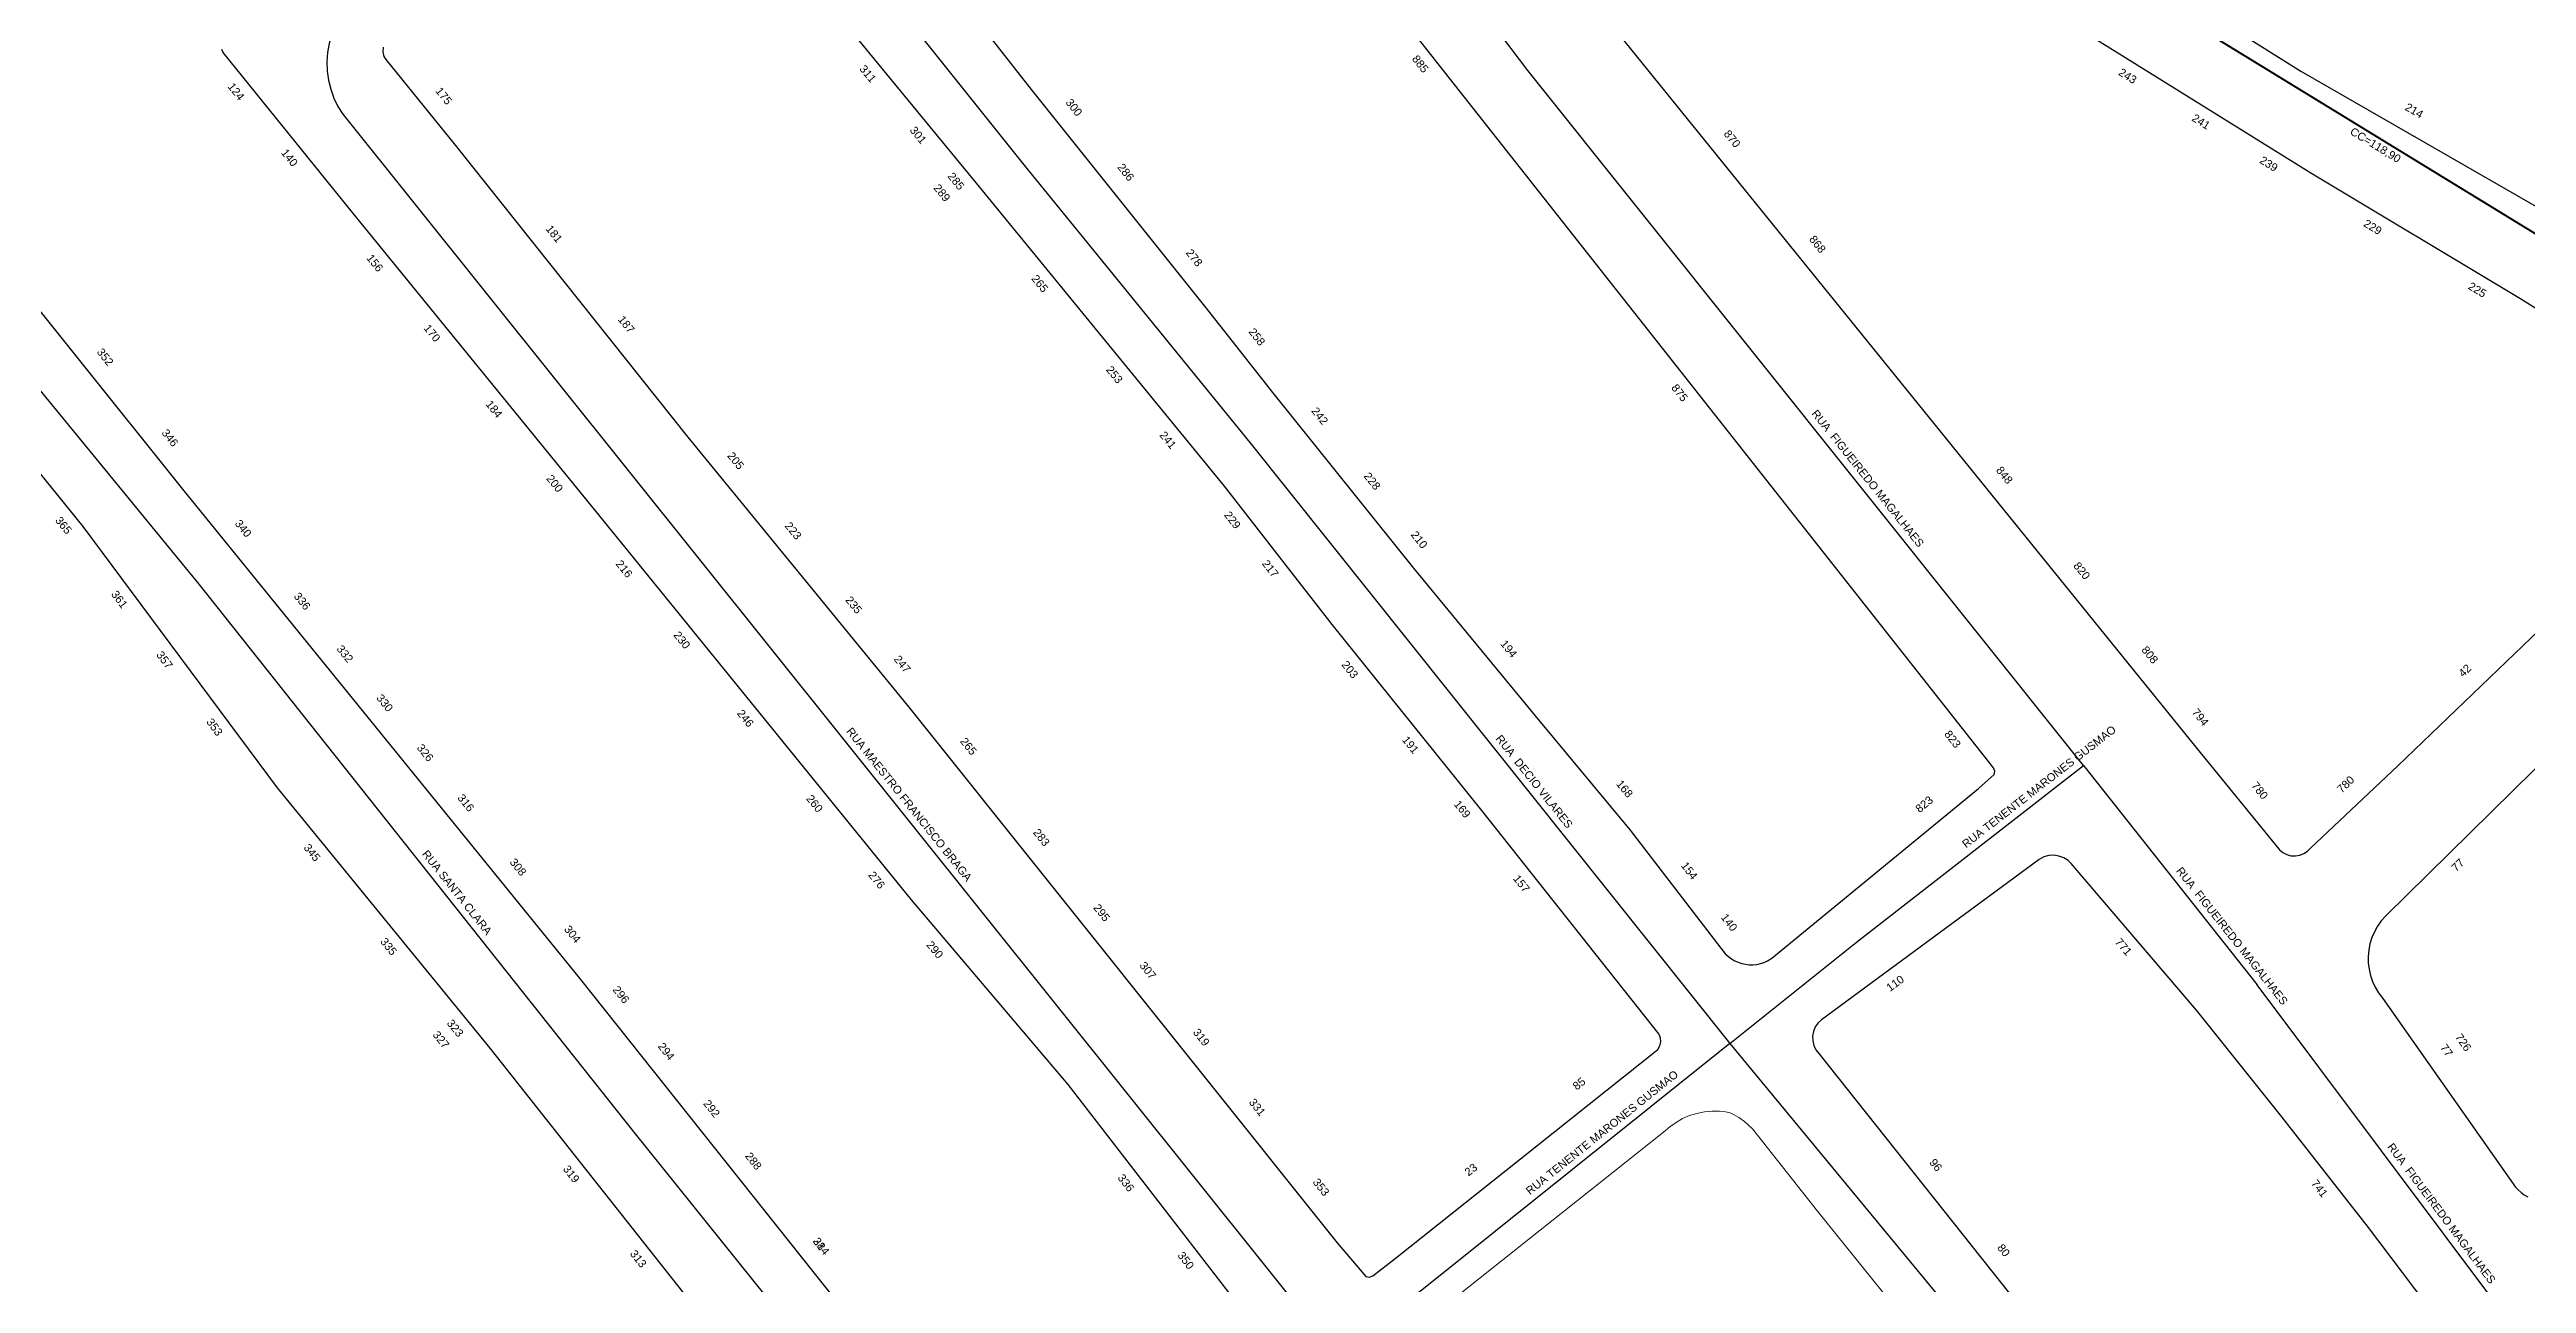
# Model space of a CAD drawing. Header units: millimetres. Extents: x 617751 to 636088, y 68402 to 77988.
# Drawn here: x 628909.4 to 629281.1, y 71843.8 to 72029 of the extents above; entities that cross this region are included whole.
import ezdxf

# ---------------------------------------------------------------- set-up
doc = ezdxf.new("R2010")
doc.units = ezdxf.units.MM
doc.header["$LTSCALE"] = 3
doc.header["$MEASUREMENT"] = 0
for name, color, linetype in [('ALINHAMENTO PREDIAL', 120, 'Continuous'), ('METRAGEM', 7, 'Continuous'), ('NOME LOGRADOURO', 252, 'Continuous'), ('NUMERAÇÃO', 7, 'Continuous'), ('OBRA DE ARTE', 190, 'Continuous')]:
    doc.layers.add(name, color=color, linetype=linetype)
doc.styles.add('ARIAL', font='arial.ttf')
doc.styles.get("Standard").update_dxf_attribs({"font": 'arial.ttf'})

msp = doc.modelspace()

# ---------------------------------------------------------------- linework, layer by layer
at = {"color": 1, "const_width": 0.3}
msp.add_lwpolyline([(629548.04, 71800.88), (629524.84, 71836.58), (629383.84, 71911.95, 0.057266), (629312.46, 71982.96), (629200.69, 72051.38), (629138.49, 72090.28), (629134.76, 72092.6)], format="xyb", dxfattribs=at)
at = {"layer": 'ALINHAMENTO PREDIAL'}
for points in [[(629131.4, 72098.43), (629247.26, 72025.71), (629287.65, 72002.51)], [(629131.4, 72098.43), (629247.26, 72025.71), (629287.65, 72002.51)], [(629131.4, 72098.43), (629247.26, 72025.71), (629287.65, 72002.51)], [(629126.25, 72054.34), (629231.53, 71924.26), (629244.06, 71908.84), (629244.58, 71908.43), (629245.16, 71908.13), (629245.8, 71907.96), (629246.46, 71907.93), (629247.11, 71908.03), (629247.72, 71908.27), (629248.28, 71908.63), (629248.74, 71909.1), (629261.83, 71921.45)], [(628959.86, 72027.44), (628970.29, 72014.53), (629005.18, 71970.76), (629038.36, 71930.23), (629102.63, 71849.87), (629106.96, 71844.8), (629107.47, 71844.7), (629108.02, 71844.91), (629111.37, 71847.5), (629130.14, 71862.48), (629150.77, 71878.89), (629151.09, 71879.42), (629151.23, 71880.02), (629151.17, 71880.64), (629150.93, 71881.21), (629124.36, 71914.73), (629101.9, 71942.64), (629085.71, 71963.41), (629048.5, 72008.88), (629013.47, 72051.51)], [(629045.41, 72037.42), (629056.71, 72022.96), (629083.11, 71989.95), (629093.14, 71977.21), (629114.1, 71951.13), (629132.36, 71928.96), (629146.61, 71911.77), (629160.23, 71894.09), (629160.56, 71893.63), (629160.94, 71893.2), (629161.36, 71892.82), (629161.82, 71892.49), (629162.31, 71892.2), (629162.82, 71891.96), (629163.36, 71891.79), (629163.92, 71891.66), (629164.48, 71891.6), (629165.05, 71891.6), (629165.61, 71891.65), (629166.17, 71891.77), (629166.71, 71891.94), (629167.23, 71892.17), (629167.89, 71892.56), (629198.88, 71918.04), (629201.27, 71920.16), (629201.33, 71920.67), (629201.13, 71921.15), (629190.57, 71934.61), (629108.12, 72039.19)], [(629310.7, 71972.48), (629280.17, 71991.57), (629248.78, 72010.41), (629203.02, 72038.91)], [(628959.45, 72029.31), (628959.41, 72028.61), (628959.58, 72027.93), (628959.86, 72027.44)], [(629090.32, 71837.28), (629062.26, 71873.63), (629038.73, 71901.32), (628991.83, 71959.11), (628955.03, 72004.24), (628935.44, 72028.5), (628935.23, 72028.97)], [(628881.69, 72022.42), (628929.36, 71962.97), (628988.89, 71889.62), (629055.53, 71805.86)], [(629010.48, 71834.84), (628975.5, 71879.07), (628943.62, 71918.16), (628914.41, 71957.36), (628878.2, 72002.08)], [(629010.48, 71834.84), (628975.5, 71879.07), (628943.62, 71918.16), (628914.41, 71957.36), (628878.2, 72002.08)], [(629010.48, 71834.84), (628975.5, 71879.07), (628943.62, 71918.16), (628914.41, 71957.36), (628878.2, 72002.08)], [(629323.65, 71961.5), (629259.98, 71898.89), (629259.35, 71898.17), (629258.79, 71897.38), (629258.33, 71896.54), (629257.95, 71895.66), (629257.66, 71894.74), (629257.48, 71893.79), (629257.39, 71892.84), (629257.41, 71891.88), (629257.52, 71890.92), (629257.73, 71889.98), (629258.04, 71889.07), (629258.45, 71888.2), (629258.94, 71887.38), (629259.6, 71886.51)], [(629261.83, 71921.45), (629299.35, 71957.45)], [(629269.47, 71836.21), (629257.42, 71852.15), (629244.43, 71868.75), (629231.64, 71884.76), (629212.8, 71906.8), (629212.36, 71907.22), (629211.71, 71907.63), (629210.98, 71907.9), (629210.22, 71908.02), (629209.45, 71907.97), (629208.71, 71907.77), (629208.02, 71907.41), (629175.34, 71883.34), (629174.82, 71882.85), (629174.41, 71882.26), (629174.14, 71881.59), (629174.01, 71880.89), (629174.02, 71880.17), (629174.19, 71879.47), (629174.5, 71878.83), (629174.92, 71878.27)], [(629259.6, 71886.51), (629279.48, 71858.23), (629279.88, 71857.79), (629280.33, 71857.39), (629280.82, 71857.04), (629281.34, 71856.74)], [(629174.92, 71878.27), (629219.41, 71822.3)]]:
    msp.add_lwpolyline(points, dxfattribs=at)
at = {"layer": 'NOME LOGRADOURO'}
for points in [[(629004.11, 72076.03), (628954.55, 72035.94), (628953.66, 72034.87), (628952.88, 72033.72), (628952.23, 72032.49), (628951.71, 72031.2), (628951.33, 72029.86), (628951.09, 72028.49), (628951, 72027.1), (628951.05, 72025.71), (628951.25, 72024.34), (628951.58, 72022.99), (628952.06, 72021.68), (628952.67, 72020.43), (628953.41, 72019.26), (629102.8, 71832.68)], [(629004.11, 72076.03), (629055.6, 72011.65), (629089.55, 71970), (629161.58, 71879.75)], [(629214.68, 71921.51), (629131.27, 72025.82), (629115.8, 72046.26)], [(628875.36, 72017.51), (628931.78, 71948.69), (628997.06, 71866.45), (629058.9, 71789.51), (629100.01, 71739.46), (629131.82, 71699.64)], [(629161.58, 71879.75), (629180.61, 71895), (629214.68, 71921.51)], [(629214.68, 71921.51), (629240.72, 71888.57)], [(629278.03, 71838.73), (629240.72, 71888.57)], [(629161.58, 71879.75), (629102.8, 71832.68)], [(629161.58, 71879.75), (629228.16, 71799.18), (629228.92, 71798.14), (629229.57, 71797.03), (629230.11, 71795.86), (629230.51, 71794.63), (629230.79, 71793.38), (629230.93, 71792.1), (629230.94, 71790.81), (629230.81, 71789.53), (629230.55, 71788.26), (629230.16, 71787.04), (629229.64, 71785.86), (629229.01, 71784.74), (629228.26, 71783.69), (629227.4, 71782.73), (629216.61, 71773.58)]]:
    msp.add_lwpolyline(points, dxfattribs=at)
at = {"layer": 'OBRA DE ARTE', "lineweight": 20}
msp.add_lwpolyline([(629116.57, 71838.57), (629151.64, 71866.47), (629152.56, 71867.28), (629153.5, 71867.93), (629154.49, 71868.5), (629155.54, 71868.94), (629156.63, 71869.28), (629157.76, 71869.51), (629158.9, 71869.62), (629160.05, 71869.6), (629160.91, 71869.52), (629161.62, 71869.34), (629162.25, 71869.06), (629162.94, 71868.66), (629163.79, 71868.06), (629165, 71866.96), (629174.73, 71854.6), (629221.46, 71796.61)], dxfattribs=at)

# ---------------------------------------------------------------- texts
at = {"layer": 'METRAGEM', "color": 3, "style": 'ARIAL'}
msp.add_text('CC=118,90', height=1.2, rotation=328.5264, dxfattribs=at).set_placement((629254.54, 72016.34))
at = {"layer": 'NOME LOGRADOURO'}
for s, rotation, p in [('RUA  FIGUEIREDO MAGALHAES', 308.6471, (629173.76, 71974.29)), ('RUA MAESTRO FRANCISCO BRAGA', 308.6834, (629028.89, 71926.59)), ('RUA  DECIO VILARES', 308.59, (629126.35, 71925.49)), ('RUA TENENTE MARONES GUSMAO', 37.89, (629197.03, 71909.04)), ('RUA SANTA CLARA', 308.4416, (628965.21, 71908.19)), ('RUA  FIGUEIREDO MAGALHAES', 308.3274, (629228.49, 71905.66)), ('RUA TENENTE MARONES GUSMAO', 38.6871, (629131.57, 71856.99)), ('RUA  FIGUEIREDO MAGALHAES', 306.8184, (629260.18, 71864.24))]:
    msp.add_text(s, height=1.2, rotation=rotation, dxfattribs=at).set_placement(p)
at = {"layer": 'NUMERAÇÃO'}
for s, rotation, p in [('311', 309.3822, (629030.86, 72026.02)), ('885', 308.2296, (629113.8, 72027.53)), ('885', 308.2296, (629113.8, 72027.53)), ('243', 328.0686, (629219.79, 72025.22)), ('124', 308.895, (628936.04, 72023.37)), ('175', 308.9089, (628967.22, 72022.71)), ('300', 308.6253, (629061.8, 72021)), ('241', 328.0686, (629230.81, 72018.36)), ('214', 330.1086, (629262.79, 72019.97)), ('301', 309.3822, (629038.41, 72016.82)), ('870', 308.959, (629160.59, 72016.28)), ('140', 308.895, (628944.06, 72013.44)), ('286', 308.6253, (629069.59, 72011.26)), ('239', 328.0686, (629240.97, 72012.03)), ('289', 309.3822, (629041.98, 72008.15)), ('285', 309.3822, (629044.1, 72009.9)), ('229', 329.0125, (629256.57, 72002.52)), ('181', 308.533, (628983.78, 72002.02)), ('868', 308.959, (629173.4, 72000.45)), ('156', 309.1688, (628956.87, 71997.63)), ('278', 308.6253, (629079.85, 71998.43)), ('265', 309.2692, (629056.68, 71994.54)), ('225', 329.0125, (629272.27, 71993.1)), ('187', 308.533, (628994.62, 71988.42)), ('170', 309.1688, (628965.45, 71987.11)), ('258', 308.1866, (629089.27, 71986.57)), ('352', 308.6984, (628916.4, 71983.53)), ('253', 309.2692, (629067.87, 71980.87)), ('875', 308.2296, (629152.72, 71978.17)), ('184', 309.1688, (628974.76, 71975.7)), ('242', 308.7622, (629098.7, 71974.68)), ('346', 308.6984, (628926.12, 71971.4)), ('241', 309.2692, (629075.9, 71971.05)), ('205', 309.2799, (629011.03, 71967.95)), ('848', 308.959, (629201.46, 71965.79)), ('200', 309.1688, (628983.86, 71964.54)), ('228', 308.7622, (629106.56, 71964.9)), ('365', 308.9714, (628910.15, 71958.26)), ('229', 307.9021, (629085.6, 71959.08)), ('340', 309.0365, (628937.11, 71957.79)), ('223', 309.2799, (629019.65, 71957.43)), ('210', 308.7622, (629113.62, 71956.11)), ('216', 309.0355, (628994.29, 71951.72)), ('217', 307.9021, (629091.29, 71951.78)), ('820', 308.959, (629213.07, 71951.44)), ('361', 306.6647, (628918.56, 71947.2)), ('336', 309.0365, (628945.96, 71946.87)), ('235', 309.2799, (629028.75, 71946.3)), ('230', 309.0355, (629002.96, 71941.04)), ('194', 309.4504, (629127.06, 71939.72)), ('357', 306.6647, (628925.34, 71938.1)), ('332', 309.0365, (628952.38, 71938.97)), ('247', 309.2799, (629036.03, 71937.42)), ('203', 308.7987, (629103.22, 71936.61)), ('808', 308.959, (629223.28, 71938.82)), ('42', 43.8378, (629271.64, 71934.67)), ('330', 309.0365, (628958.36, 71931.6)), ('246', 309.0355, (629012.49, 71929.29)), ('794', 308.959, (629230.86, 71929.46)), ('353', 306.6647, (628932.84, 71928.03)), ('265', 308.6259, (629045.98, 71925.1)), ('191', 308.7987, (629112.31, 71925.32)), ('823', 308.0895, (629193.69, 71926.18)), ('326', 309.0365, (628964.43, 71924.12)), ('168', 309.6322, (629144.44, 71918.7)), ('780', 309.0352, (629239.78, 71918.45)), ('780', 43.3559, (629253.4, 71917.27)), ('316', 309.0365, (628970.53, 71916.61)), ('260', 309.0355, (629022.87, 71916.5)), ('169', 308.7987, (629120.08, 71915.66)), ('823', 39.4471, (629190.05, 71914.33)), ('283', 308.6259, (629056.92, 71911.42)), ('345', 309.1733, (628947.44, 71909.13)), ('308', 309.0365, (628978.36, 71906.96)), ('154', 307.5827, (629154.18, 71906.45)), ('77', 44.5416, (629270.6, 71905.47)), ('276', 309.0355, (629032.19, 71905.01)), ('157', 308.3763, (629128.97, 71904.49)), ('295', 308.6259, (629065.97, 71900.12)), ('140', 307.5827, (629160.16, 71898.69)), ('335', 309.1733, (628958.94, 71895.04)), ('304', 309.0365, (628986.53, 71896.89)), ('771', 310.499, (629219.31, 71894.96)), ('290', 310.328, (629040.9, 71894.53)), ('307', 308.6259, (629072.9, 71891.45)), ('296', 308.4799, (628993.83, 71887.83)), ('110', 36.3915, (629185.62, 71887.49)), ('327', 309.1733, (628966.8, 71881.05)), ('323', 309.1733, (628968.93, 71882.78)), ('319', 308.6259, (629080.92, 71881.42)), ('726', 305.0782, (629270.38, 71880.74)), ('294', 308.4799, (629000.61, 71879.31)), ('77', 305.0782, (629268.13, 71879.16)), ('85', 38.431, (629138.6, 71872.69)), ('292', 308.4799, (629007.43, 71870.73)), ('331', 308.6259, (629089.31, 71870.93)), ('288', 308.4799, (629013.7, 71862.85)), ('96', 308.4521, (629191.45, 71861.89)), ('319', 308.3131, (628986.36, 71860.91)), ('336', 307.6403, (629069.62, 71859.59)), ('353', 308.6259, (629098.9, 71858.93)), ('23', 38.6123, (629122.36, 71859.79)), ('741', 308.0179, (629248.76, 71858.75)), ('313', 308.3131, (628996.42, 71848.19)), ('284', 308.4799, (629023.87, 71850.07)), ('314', 308.4799, (629023.87, 71850.07)), ('350', 307.6403, (629078.61, 71847.95)), ('80', 308.4521, (629201.63, 71849.09))]:
    msp.add_text(s, height=1.2, rotation=rotation, dxfattribs=at).set_placement(p)

doc.saveas('drawing.dxf')
